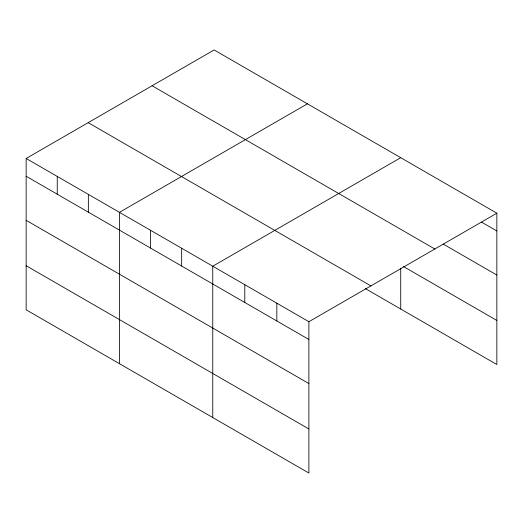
<?xml version="1.0" encoding="UTF-8"?>
<svg xmlns="http://www.w3.org/2000/svg" width="523" height="523" viewBox="0 0 523 523"><rect width="100%" height="100%" fill="white"/><g stroke="black" fill="none" stroke-linecap="round" stroke-linejoin="round"><path stroke-width="0.78" d="M308.884 383.562L308.884 321.704L26.15 158.469L26.15 309.812L308.884 473.047L308.884 383.562L26.15 220.327M26.15 158.469L214.116 49.953L496.85 213.188L496.85 364.531L365.381 288.624M307.419 103.816L119.453 212.338L119.453 363.681M400.723 157.685L212.756 266.207L212.756 417.55M308.884 321.704L496.85 213.188M481.526 222.118L496.85 230.963M443.21 244.078L496.85 275.039M152.088 85.759L434.822 249M403.508 266.56L496.85 320.455M88.178 122.657L370.912 285.898M26.15 176.251L308.884 339.486M26.15 265.736L308.884 428.971M400.723 268.221L400.723 309.028M276.844 303.209L276.844 320.985M244.797 284.708L244.797 302.484M181.658 248.248L181.658 266.03M150.552 230.297L150.552 248.072M88.354 194.379L88.354 212.161M57.249 176.428L57.249 194.203"/></g></svg>
